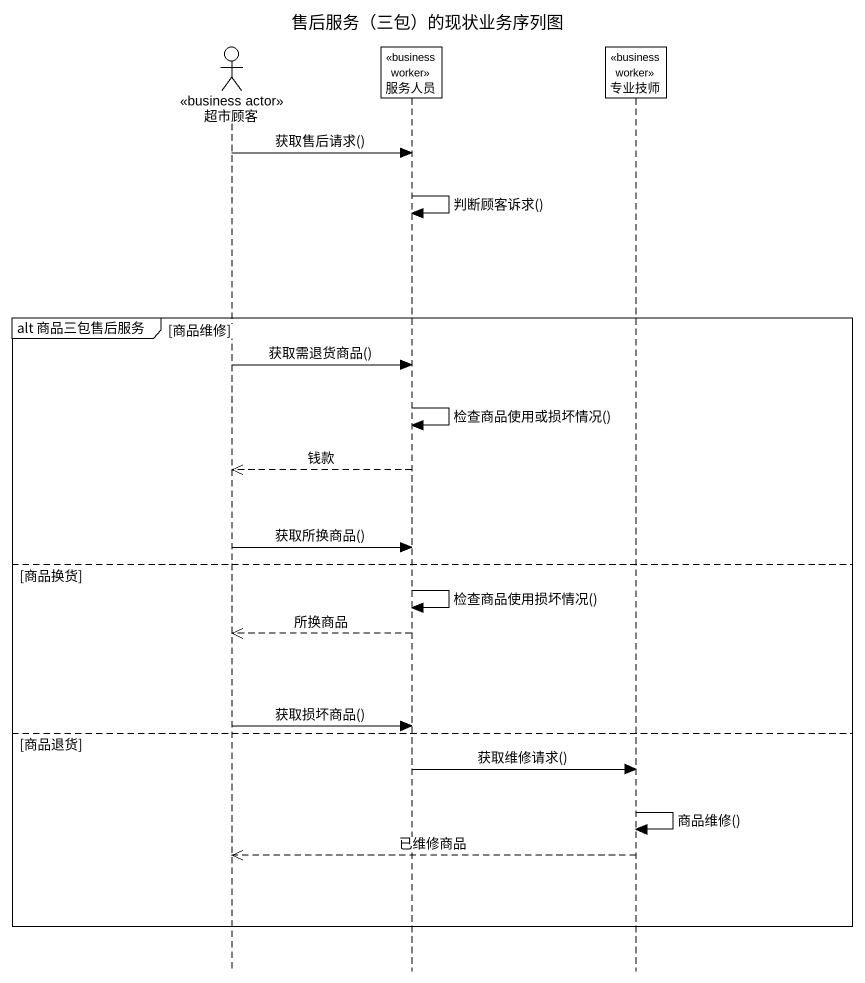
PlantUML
@startuml
title 售后服务（三包）的现状业务序列图
hide footbox
actor 超市顾客 <<business actor>>
participant 服务人员 <<business worker>>
participant 专业技师 <<business worker>>

超市顾客 -> 服务人员 : 获取售后请求()
服务人员 -> 服务人员 : 判断顾客诉求()
group alt 商品三包售后服务 [商品维修]
  超市顾客 -> 服务人员 : 获取需退货商品()
  服务人员 -> 服务人员 : 检查商品使用或损坏情况()
  服务人员 -->> 超市顾客 : 钱款
  超市顾客 -> 服务人员 : 获取所换商品()
else 商品换货
  服务人员 -> 服务人员 : 检查商品使用损坏情况()
  服务人员 -->> 超市顾客 : 所换商品
  超市顾客 -> 服务人员 : 获取损坏商品()
else 商品退货
  服务人员 -> 专业技师 : 获取维修请求()
  专业技师 -> 专业技师 : 商品维修()
  专业技师 -->> 超市顾客 : 已维修商品
end
@enduml
